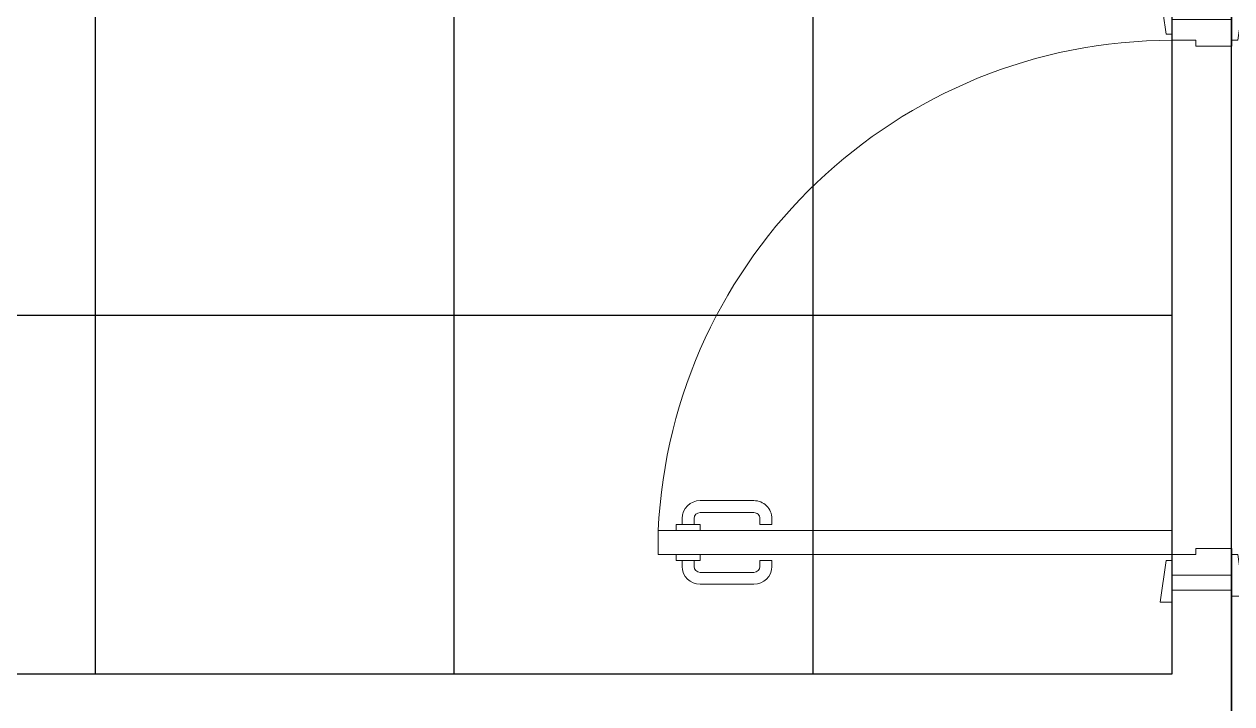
# Model space of a CAD drawing. Extents: x -12260 to 57327, y -29287 to 19916.
# Drawn here: x 40857 to 42876, y -9490 to -8353 of the extents above; entities that cross this region are included whole.
import ezdxf

# ---------------------------------------------------------------- set-up
doc = ezdxf.new("R2010")
doc.units = 0
doc.header["$LTSCALE"] = 0.25
doc.linetypes.add('DASHDOT', pattern=[25.4, 12.7, -6.35, 0, -6.35])
doc.layers.add('01-First Floor-FUR$0$FALSE CEILING', color=251, linetype='Continuous')
for name, color, linetype, lineweight in [('01-First Floor-FUR$0$Walls', 251, 'Continuous', 5), ('01-First Floor-FUR$0$Wooden Joinery', 251, 'Continuous', 5), ('E-LITE-CLNG-CNDT', 6, 'DASHDOT', 35)]:
    doc.layers.add(name, color=color, linetype=linetype, lineweight=lineweight)

# ---------------------------------------------------------------- blocks, each defined once
blk = doc.blocks.new('01-First Floor-FUR$0$A$C72370EFE')
at = {"layer": '01-First Floor-FUR$0$Wooden Joinery'}
for p, q in [((-0.01, -0.04), (-0.02, -0.04)), ((-0.01, -0.03), (-0.01, -0.07)), ((0, -0.03), (-0.01, -0.03)), ((0.04, -0.03), (0.05, -0.03)), ((0.05, -0.03), (0.05, -0.07)), ((0.05, -0.04), (0.06, -0.04)), ((-0.01, -0.06), (-0.02, -0.06)), ((0.05, -0.06), (0.06, -0.06)), ((-0.05, -0.07), (-0.05, -0.16)), ((-0.03, -0.07), (-0.03, -0.16)), ((0, -0.07), (-0.01, -0.07)), ((0.04, -0.07), (0.05, -0.07)), ((0.07, -0.07), (0.07, -0.16)), ((0.09, -0.07), (0.09, -0.16)), ((-0.01, -0.17), (-0.02, -0.17)), ((-0.01, -0.17), (-0.01, -0.19)), ((0.05, -0.17), (0.06, -0.17)), ((0.05, -0.17), (0.05, -0.19)), ((-0.01, -0.19), (-0.02, -0.19)), ((0.05, -0.19), (0.06, -0.19))]:
    blk.add_line(p, q, dxfattribs=at)
for centre, radius, start, end in [((-0.02, -0.07), 0.03, 90, 180), ((0.06, -0.07), 0.03, 0, 90), ((-0.02, -0.07), 0.01, 90, 180), ((0.06, -0.07), 0.01, 0, 90), ((-0.02, -0.16), 0.03, 180, 270), ((-0.02, -0.16), 0.01, 180, 270), ((0.06, -0.16), 0.01, 270, 0), ((0.06, -0.16), 0.03, 270, 0)]:
    blk.add_arc(centre, radius, start, end, dxfattribs=at)
blk = doc.blocks.new('01-First Floor-FUR$0$A$C5DAD61B4')
at = {"layer": '01-First Floor-FUR$0$Wooden Joinery'}
for points in [[(80, 959.1), (80, 969.1), (10, 979.1), (10, 959.1)], [(940, 959.1), (940, 969.1), (1010, 979.1), (1010, 959.1)], [(70, 859.1), (70, 849.1), (0, 839.1), (0, 859.1)], [(120, 859.1), (120, 0), (80, 0), (80, 859.1)], [(950, 859.1), (950, 849.1), (1020, 839.1), (1020, 859.1)]]:
    blk.add_lwpolyline(points, close=True, dxfattribs=at)
for points in [[(45, 859.1), (45, 959.1), (20, 959.1), (20, 859.1), (45, 859.1)], [(45, 859.1), (80, 859.1), (80, 899.1), (90, 899.1), (90, 959.1), (45, 959.1), (45, 859.1)], [(975, 859.1), (940, 859.1), (940, 899.1), (930, 899.1), (930, 959.1), (975, 959.1), (975, 859.1)], [(975, 859.1), (975, 959.1), (1000, 959.1), (1000, 859.1), (975, 859.1)]]:
    blk.add_lwpolyline(points, dxfattribs=at)
blk.add_arc((80, 859.1), 860, 272.666, 0, dxfattribs=at)
at = {"layer": '01-First Floor-FUR$0$Wooden Joinery', "xscale": 999.9999999998854, "yscale": 999.9999999998854, "zscale": 999.9999999998854, "rotation": 180}
blk.add_blockref('01-First Floor-FUR$0$A$C72370EFE', (120, 0), dxfattribs=at)
blk = doc.blocks.new('01-First Floor-FUR')
at = {"layer": '01-First Floor-FUR$0$FALSE CEILING', "linetype": 'Continuous'}
for p, q in [((40976, -9440), (40976, -6200)), ((41576, -9440), (41576, -6200)), ((42176, -9440), (42176, -6200)), ((38576, -8840), (42776, -8840))]:
    blk.add_line(p, q, dxfattribs=at)
at = {"layer": '01-First Floor-FUR$0$FALSE CEILING'}
for points in [[(42876, -2710), (44676, -2710), (44675.1, -12835.7), (42875.1, -12835.7)], [(38576, -9440), (42776, -9440), (42776, -6200), (38576, -6200)]]:
    blk.add_lwpolyline(points, close=True, dxfattribs=at)
at = {"layer": '01-First Floor-FUR$0$Walls'}
for p, q in [((42776, -9300), (42776, -9440)), ((42876, -9300), (42776, -9300)), ((42876, -9300), (42876, -9640)), ((42776, -9440), (38576, -9440))]:
    blk.add_line(p, q, dxfattribs=at)
at = {"layer": '01-First Floor-FUR$0$Wooden Joinery', "xscale": -1, "rotation": 270}
blk.add_blockref('01-First Floor-FUR$0$A$C5DAD61B4', (41916.9, -9320), dxfattribs=at)

msp = doc.modelspace()

# ---------------------------------------------------------------- block references
at = {"layer": 'E-LITE-CLNG-CNDT'}
msp.add_blockref('01-First Floor-FUR', (0, 0), dxfattribs=at)

doc.saveas('drawing.dxf')
